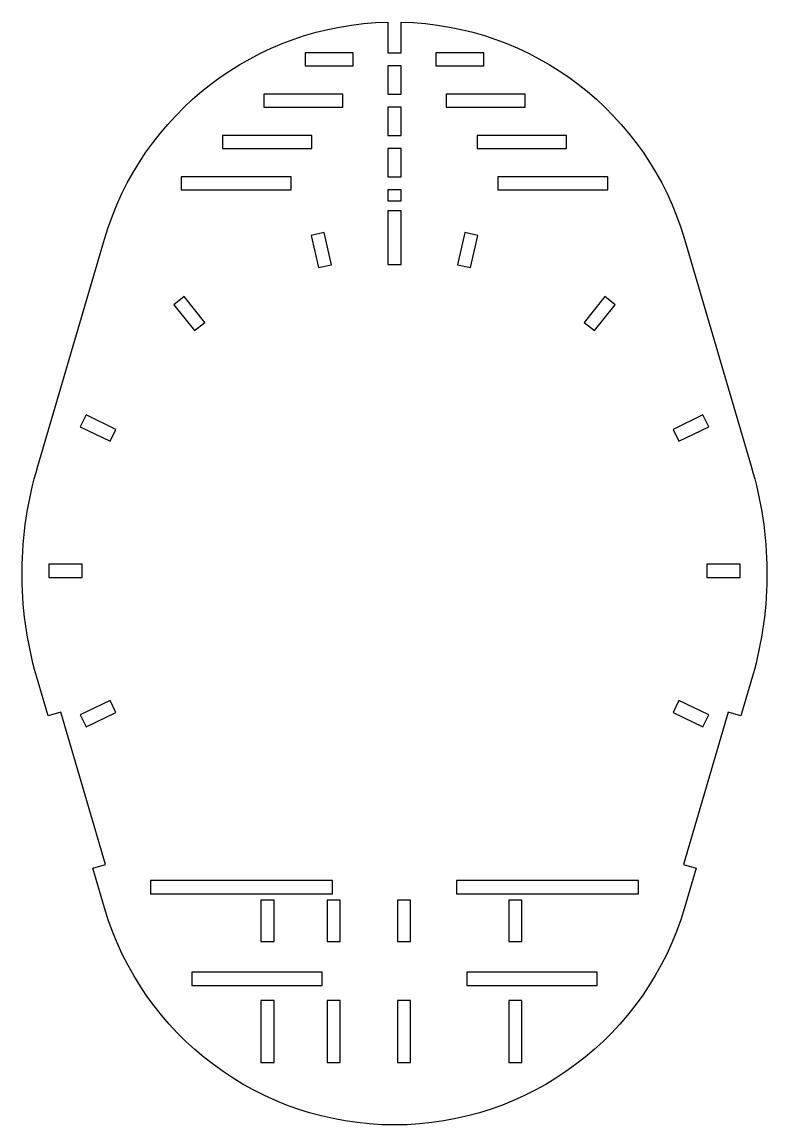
# Model space of a CAD drawing. Header units: millimetres. Extents: x -90 to 90, y -134 to 133.
import ezdxf

# ---------------------------------------------------------------- set-up
doc = ezdxf.new("R2010")
doc.units = ezdxf.units.MM
doc.layers.get('0').update_dxf_attribs({"linetype": 'CONTINUOUS'})

msp = doc.modelspace()

# ---------------------------------------------------------------- linework, layer by layer
for points in [[(-80.68, -34.11), (-83.73, -35), (-86.55, -25.41, -0.143805), (-86.2, 25.33), (-70.1, 80.15, -0.326794), (-1.59, 132.61), (-1.59, 125.21), (1.59, 125.21), (1.59, 132.61, -0.326794), (70.1, 80.15), (86.2, 25.33, -0.143805), (86.55, -25.41), (83.73, -35), (80.68, -34.11), (69.87, -70.91), (72.92, -71.81), (70.1, -81.4, -0.74855), (-70.1, -81.4), (-72.92, -71.81), (-69.87, -70.91)], [(1.59, 74.01), (1.59, 87.01, 0.009122), (-1.59, 87.01), (-1.59, 74.01)]]:
    msp.add_lwpolyline(points, format="xyb", close=True)
for points in [[(-21.59, 122.04), (-10, 122.04), (-10, 125.21), (-21.59, 125.21)], [(10, 125.21), (10, 122.04), (21.59, 122.04), (21.59, 125.21)], [(-1.59, 122.04), (-1.59, 115.21), (1.59, 115.21), (1.59, 122.04)], [(-31.59, 112.04), (-12.5, 112.04), (-12.5, 115.21), (-31.59, 115.21)], [(12.5, 115.21), (12.5, 112.04), (31.59, 112.04), (31.59, 115.21)], [(-1.59, 112.04), (-1.59, 105.21), (1.59, 105.21), (1.59, 112.04)], [(-41.59, 102.04), (-20, 102.04), (-20, 105.21), (-41.59, 105.21)], [(20, 105.21), (20, 102.04), (41.59, 102.04), (41.59, 105.21)], [(-1.59, 102.04), (-1.59, 95.21), (1.59, 95.21), (1.59, 102.04)], [(-51.59, 92.04), (-25, 92.04), (-25, 95.21), (-51.59, 95.21)], [(25, 95.21), (25, 92.04), (51.59, 92.04), (51.59, 95.21)], [(-1.59, 92.04), (-1.59, 89.4), (1.59, 89.4), (1.59, 92.04)], [(-20.13, 81.07), (-18.35, 73.27), (-15.26, 73.98), (-17.04, 81.78)], [(17.04, 81.78), (15.26, 73.98), (18.35, 73.27), (20.13, 81.07)], [(-53.31, 64.31), (-48.33, 58.05), (-45.84, 60.03), (-50.83, 66.29)], [(50.83, 66.29), (45.84, 60.03), (48.33, 58.05), (53.31, 64.31)], [(-75.94, 34.81), (-68.73, 31.34), (-67.35, 34.2), (-74.56, 37.67)], [(74.56, 37.67), (67.35, 34.2), (68.73, 31.34), (75.94, 34.81)], [(-83.52, -1.59), (-75.52, -1.59), (-75.52, 1.59), (-83.52, 1.59)], [(83.52, 1.59), (75.52, 1.59), (75.52, -1.59), (83.52, -1.59)], [(-74.56, -37.67), (-67.35, -34.2), (-68.73, -31.34), (-75.94, -34.81)], [(67.35, -34.2), (74.56, -37.67), (75.94, -34.81), (68.73, -31.34)], [(-15, -78), (-15, -74.82), (-59, -74.82), (-59, -78)], [(59, -78), (59, -74.82), (15, -74.82), (15, -78)], [(-32.28, -79.57), (-32.28, -89.57), (-29.1, -89.57), (-29.1, -79.57)], [(-16.28, -79.57), (-16.28, -89.57), (-13.1, -89.57), (-13.1, -79.57)], [(0.72, -79.57), (0.72, -89.57), (3.9, -89.57), (3.9, -79.57)], [(27.6, -79.57), (27.6, -89.57), (30.78, -89.57), (30.78, -79.57)], [(-49, -100.16), (-17.5, -100.16), (-17.5, -96.98), (-49, -96.98)], [(17.5, -96.98), (17.5, -100.16), (49, -100.16), (49, -96.98)], [(-29.1, -118.77), (-29.1, -103.77), (-32.28, -103.77), (-32.28, -118.77)], [(-13.1, -118.77), (-13.1, -103.77), (-16.28, -103.77), (-16.28, -118.77)], [(3.9, -103.77), (0.72, -103.77), (0.72, -118.77), (3.9, -118.77)], [(30.78, -103.77), (27.6, -103.77), (27.6, -118.77), (30.78, -118.77)]]:
    msp.add_lwpolyline(points, close=True)

doc.saveas('drawing.dxf')
